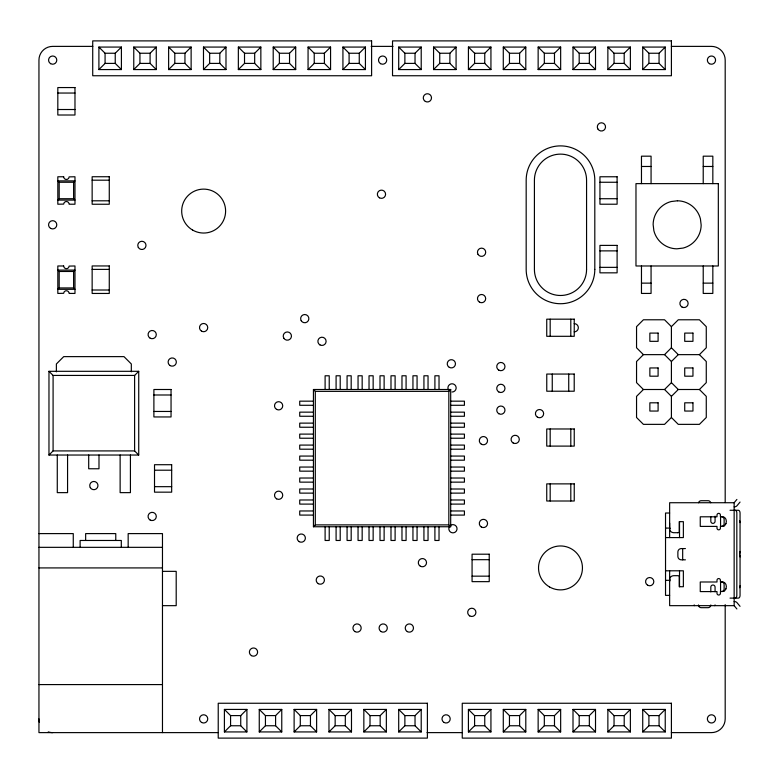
<?xml version="1.0" encoding="UTF-8"?>
<svg xmlns="http://www.w3.org/2000/svg" width="779" height="779" viewBox="0 0 779 779"><rect width="100%" height="100%" fill="white"/><g stroke="black" fill="none" stroke-linecap="round" stroke-linejoin="round"><path stroke-width="1.17" d="M669.638 523.147L669.638 526.974A4.343 3.554 0 0 0 670.232 528.59M736.885 608.954L734.149 605.663L734.149 502.728L736.885 499.436M740.05 502.066L737.275 505.405A3.496 3.496 0 0 1 734.149 506.847M98.904 69.574L105.077 63.401L115.234 63.401L121.407 69.574L98.904 69.574L98.904 47.071L121.407 47.071L121.407 69.574M115.234 63.401L115.234 53.245L121.407 47.071M133.764 69.574L139.938 63.401L150.094 63.401L156.267 69.574L133.764 69.574L133.764 47.071L156.267 47.071L156.267 69.574M150.094 63.401L150.094 53.245L156.267 47.071M168.624 69.574L174.798 63.401L184.954 63.401L191.128 69.574L168.624 69.574L168.624 47.071L191.128 47.071L191.128 69.574M184.954 63.401L184.954 53.245L191.128 47.071M73.606 182.257L74.979 180.884L57.821 180.884L59.194 182.257L59.194 198.723L57.821 200.096L74.979 200.096L73.606 198.723L73.606 182.257L59.194 182.257M203.485 69.574L209.658 63.401L219.814 63.401L225.988 69.574L203.485 69.574L203.485 47.071L225.988 47.071L225.988 69.574M203.485 47.071L209.658 53.245L219.814 53.245L225.988 47.071M238.345 69.574L244.518 63.401L244.518 53.245L238.345 47.071L260.848 47.071L260.848 69.574L238.345 69.574L238.345 47.071M260.848 69.574L254.675 63.401L254.675 53.245L260.848 47.071M273.205 69.574L279.379 63.401L289.535 63.401L295.708 69.574L273.205 69.574L273.205 47.071L295.708 47.071L295.708 69.574M289.535 63.401L289.535 53.245L295.708 47.071M73.606 271.472L74.979 270.099L57.821 270.099L59.194 271.472L59.194 287.938L57.821 289.311L74.979 289.311L73.606 287.938L73.606 271.472L59.194 271.472M308.065 69.574L314.239 63.401L314.239 53.245L308.065 47.071L330.569 47.071L330.569 69.574L308.065 69.574L308.065 47.071M330.569 69.574L324.395 63.401L324.395 53.245L330.569 47.071M342.926 69.574L349.099 63.401L359.255 63.401L365.429 69.574L365.429 47.071L342.926 47.071L342.926 69.574L365.429 69.574M342.926 47.071L349.099 53.245L359.255 53.245L365.429 47.071M398.702 69.574L404.876 63.401L404.876 53.245L398.702 47.071L398.702 69.574L421.215 69.574L421.215 47.071L398.702 47.071M404.876 53.245L415.032 53.245L421.215 47.071M433.562 69.574L439.736 63.401L449.892 63.401L456.075 69.574L433.562 69.574L433.562 47.071L456.075 47.071L456.075 69.574M433.562 47.071L439.736 53.245L449.892 53.245L456.075 47.071M48.97 455.033L53.089 450.914L134.611 450.914L138.73 455.033L138.73 371.31L48.97 371.31L48.97 455.033L138.73 455.033M48.97 371.31L53.089 375.429L134.611 375.429L138.73 371.31M468.422 69.574L474.596 63.401L484.752 63.401L490.936 69.574L468.422 69.574L468.422 47.071L490.936 47.071L490.936 69.574M468.422 47.071L474.596 53.245L484.752 53.245L490.936 47.071M503.283 69.574L509.456 63.401L519.612 63.401L525.796 69.574L503.283 69.574L503.283 47.071L525.796 47.071L525.796 69.574M503.283 47.071L509.456 53.245L519.612 53.245L525.796 47.071M538.143 69.574L544.326 63.401L544.326 53.245L538.143 47.071L538.143 69.574L560.656 69.574L560.656 47.071L538.143 47.071M560.656 69.574L554.482 63.401L554.482 53.245L560.656 47.071M573.003 69.574L579.186 63.401L579.186 53.245L573.003 47.071L573.003 69.574L595.516 69.574L595.516 47.071L573.003 47.071M595.516 69.574L589.343 63.401L589.343 53.245L595.516 47.071M607.863 69.574L614.047 63.401L624.203 63.401L630.377 69.574L607.863 69.574L607.863 47.071L630.377 47.071L630.377 69.574M607.863 47.071L614.047 53.245L624.203 53.245L630.377 47.071M642.724 69.574L648.907 63.401L659.063 63.401L665.237 69.574L642.724 69.574L642.724 47.071L665.237 47.071L665.237 69.574M642.724 47.071L648.907 53.245L659.063 53.245L665.237 47.071M313.44 526.75L315.3 524.89L315.3 391.36L313.44 389.5L313.44 526.75L450.69 526.75L450.69 389.5L313.44 389.5M450.69 526.75L448.831 524.89L448.831 391.36L450.69 389.5M224.401 731.929L230.574 725.755L240.73 725.755L246.904 731.929L246.904 709.426L224.401 709.426L224.401 731.929L246.904 731.929M240.73 725.755L240.73 715.599L246.904 709.426M259.261 731.929L265.435 725.755L275.591 725.755L281.764 731.929L281.764 709.426L259.261 709.426L259.261 731.929L281.764 731.929M259.261 709.426L265.435 715.599L275.591 715.599L281.764 709.426M671.41 347.775L664.555 354.64L643.415 354.64L636.55 361.505L636.55 382.635L643.415 389.5L664.555 389.5L671.41 382.635L671.41 361.505L678.275 354.64L699.415 354.64L706.271 347.775L706.271 326.644L699.415 319.779L678.275 319.779L671.41 326.644L671.41 347.775L678.275 354.64M294.121 731.929L300.295 725.755L310.451 725.755L316.625 731.929L316.625 709.426L294.121 709.426L294.121 731.929L316.625 731.929M310.451 725.755L310.451 715.599L316.625 709.426M643.415 389.5L636.55 396.365L636.55 417.495L643.415 424.36L664.555 424.36L671.41 417.495L671.41 396.365L664.555 389.5M328.981 731.929L335.155 725.755L345.311 725.755L351.485 731.929L328.981 731.929L328.981 709.426L351.485 709.426L351.485 731.929M345.311 725.755L345.311 715.599L351.485 709.426M671.41 396.365L678.275 389.5L699.415 389.5L706.271 382.635L706.271 361.505L699.415 354.64M363.842 731.929L370.015 725.755L380.171 725.755L386.355 731.929L386.355 709.426L363.842 709.426L363.842 731.929L386.355 731.929M380.171 725.755L380.171 715.599L386.355 709.426M398.702 731.929L404.876 725.755L415.032 725.755L421.215 731.929L421.215 709.426L398.702 709.426L398.702 731.929L421.215 731.929M415.032 725.755L415.032 715.599L421.215 709.426M468.422 731.929L474.596 725.755L484.752 725.755L490.936 731.929L468.422 731.929L468.422 709.426L490.936 709.426L490.936 731.929M484.752 725.755L484.752 715.599L490.936 709.426M503.283 731.929L509.456 725.755L509.456 715.599L503.283 709.426L525.796 709.426L525.796 731.929L503.283 731.929L503.283 709.426M525.796 731.929L519.612 725.755L519.612 715.599L525.796 709.426M538.143 731.929L544.326 725.755L554.482 725.755L560.656 731.929L538.143 731.929L538.143 709.426L560.656 709.426L560.656 731.929M538.143 709.426L544.326 715.599L554.482 715.599L560.656 709.426M573.003 731.929L579.186 725.755L589.343 725.755L595.516 731.929L573.003 731.929L573.003 709.426L595.516 709.426L595.516 731.929M589.343 725.755L589.343 715.599L595.516 709.426M607.863 731.929L614.047 725.755L624.203 725.755L630.377 731.929L607.863 731.929L607.863 709.426L630.377 709.426L630.377 731.929M607.863 709.426L614.047 715.599L624.203 715.599L630.377 709.426M642.724 731.929L648.907 725.755L659.063 725.755L665.237 731.929L642.724 731.929L642.724 709.426L665.237 709.426L665.237 731.929M642.724 709.426L648.907 715.599L659.063 715.599L665.237 709.426M714.781 605.663L715.073 604.884M669.638 529.34A4.343 3.554 0 0 0 673.601 532.7L677.964 532.7M92.789 46.38L52.67 46.38A13.72 13.72 0 0 0 38.95 60.11L38.95 732.62L217.984 732.62M371.125 46.38L393.006 46.38M671.352 46.38L711.461 46.38A13.72 13.72 0 0 1 725.191 60.11L725.191 502.543M98.904 47.071L105.077 53.245L115.234 53.245M133.764 47.071L139.938 53.245L150.094 53.245M168.624 47.071L174.798 53.245L184.954 53.245M244.518 53.245L254.675 53.245M273.205 47.071L279.379 53.245L289.535 53.245M314.239 53.245L324.395 53.245M544.326 53.245L554.482 53.245M579.186 53.245L589.343 53.245M244.518 63.401L254.675 63.401M314.239 63.401L324.395 63.401M404.876 63.401L415.032 63.401L421.215 69.574M544.326 63.401L554.482 63.401M579.186 63.401L589.343 63.401M57.821 93.042L74.979 93.042M57.821 109.518L74.979 109.518M641.468 166.472L651.069 166.472M703.223 166.472L712.834 166.472M92.146 180.183L109.274 180.183M599.947 182.257L617.104 182.257M59.194 198.723L73.606 198.723M599.947 198.723L617.104 198.723M92.146 200.807L109.274 200.807M599.947 250.877L617.104 250.877M599.947 267.353L617.104 267.353M92.146 269.388L109.274 269.388M641.468 283.137L651.069 283.137M703.223 283.137L712.834 283.137M59.194 287.938L73.606 287.938M92.146 290.012L109.274 290.012M315.3 391.36L448.831 391.36M153.891 394.992L171.049 394.992M313.44 401.166L299.72 401.166L299.72 405.284L313.44 405.284M450.69 401.166L464.42 401.166L464.42 405.284L450.69 405.284M153.891 411.458L171.049 411.458M313.44 412.149L299.72 412.149L299.72 416.259L313.44 416.259M450.69 412.149L464.42 412.149L464.42 416.259L450.69 416.259M313.44 423.124L299.72 423.124L299.72 427.243L313.44 427.243M450.69 423.124L464.42 423.124L464.42 427.243L450.69 427.243M313.44 434.107L299.72 434.107L299.72 438.226L313.44 438.226M450.69 434.107L464.42 434.107L464.42 438.226L450.69 438.226M313.44 445.082L299.72 445.082L299.72 449.201L313.44 449.201M450.69 445.082L464.42 445.082L464.42 449.201L450.69 449.201M313.44 456.066L299.72 456.066L299.72 460.185L313.44 460.185M450.69 456.066L464.42 456.066L464.42 460.185L450.69 460.185M313.44 467.049L299.72 467.049L299.72 471.159L313.44 471.159M450.69 467.049L464.42 467.049L464.42 471.159L450.69 471.159M154.515 470.204L171.672 470.204M313.44 478.024L299.72 478.024L299.72 482.143L313.44 482.143M450.69 478.024L464.42 478.024L464.42 482.143L450.69 482.143M154.515 486.671L171.672 486.671M313.44 489.008L299.72 489.008L299.72 493.126L313.44 493.126M450.69 489.008L464.42 489.008L464.42 493.126L450.69 493.126M313.44 499.982L299.72 499.982L299.72 504.101L313.44 504.101M450.69 499.982L464.42 499.982L464.42 504.101L450.69 504.101M734.149 502.728L669.638 502.728L669.638 537.588M730.03 510.274L738.336 510.274A2.746 1.714 -90 0 1 740.05 513.02L740.05 595.37A2.746 1.714 90 0 1 738.336 598.116L730.03 598.116M313.44 510.966L299.72 510.966L299.72 515.085L313.44 515.085M450.69 510.966L464.42 510.966L464.42 515.085L450.69 515.085M669.638 513.02L665.529 513.02L665.529 595.37L669.638 595.37M315.3 524.89L448.831 524.89M665.529 528.084L669.638 528.084M38.95 533.605L73.265 533.605L73.265 547.335M665.529 537.588L683.368 537.588L683.368 521.667L679.249 521.667L679.249 531.59A1.373 1.12 0 0 1 677.876 532.709M38.95 547.335L162.47 547.335M685.423 548.572L681.304 548.572A3.428 3.428 0 0 0 677.876 551.999L677.876 556.391A3.428 3.428 0 0 0 681.304 559.828L685.423 559.828M472.074 559.682L489.231 559.682M38.95 567.92L162.47 567.92M665.529 570.803L683.368 570.803L683.368 586.723L679.249 586.723L679.249 576.811A1.373 1.12 0 0 0 677.876 575.681L673.601 575.691A4.343 3.554 0 0 0 669.638 579.06M162.47 571.348L176.2 571.348L176.2 605.663L162.47 605.663M472.074 576.158L489.231 576.158M665.529 580.316L669.638 580.316M734.149 605.663L669.638 605.663L669.638 570.803M38.95 684.585L162.47 684.585M224.401 709.426L230.574 715.599L240.73 715.599M294.121 709.426L300.295 715.599L310.451 715.599M328.981 709.426L335.155 715.599L345.311 715.599M363.842 709.426L370.015 715.599L380.171 715.599M398.702 709.426L404.876 715.599L415.032 715.599M468.422 709.426L474.596 715.599L484.752 715.599M509.456 715.599L519.612 715.599M573.003 709.426L579.186 715.599L589.343 715.599M509.456 725.755L519.612 725.755M427.038 732.62L462.288 732.62M671.352 732.62L711.461 732.62A13.72 13.72 0 0 0 725.191 718.89L725.191 604.64M694.332 605.653L694.206 604.884M671.41 326.644L664.555 319.779L643.415 319.779L636.55 326.644L636.55 347.775L643.415 354.64M664.555 354.64L671.41 361.505M699.415 389.5L706.271 396.365L706.271 417.495L699.415 424.36L678.275 424.36L671.41 417.495M671.41 382.635L678.275 389.5M740.05 606.325L737.275 602.985A3.496 3.496 0 0 0 734.149 601.544M720.565 516.798L720.565 526.4M720.565 581.991L720.565 591.592M715.073 516.136L715.073 521.258A2.123 2.123 0 0 1 712.941 523.381A2.123 2.123 0 0 1 710.818 521.258L710.818 516.506M715.073 591.787L715.073 587.132A2.123 2.123 0 0 0 712.941 585.01A2.123 2.123 0 0 0 710.818 587.132L710.818 591.884M712.834 183.63L712.834 156.18L703.223 156.18L703.223 183.63M712.834 265.98L712.834 293.43L703.223 293.43L703.223 265.98M682.677 548.572L682.677 559.828M679.522 521.667L679.522 537.588M679.522 570.803L679.522 586.723M659.063 53.245L659.063 63.401M659.063 715.599L659.063 725.755M651.069 183.63L651.069 156.18L641.468 156.18L641.468 183.63M651.069 265.98L651.069 293.43L641.468 293.43L641.468 265.98M648.907 53.245L648.907 63.401M648.907 715.599L648.907 725.755M624.203 53.245L624.203 63.401M624.203 715.599L624.203 725.755M614.047 53.245L614.047 63.401M614.047 715.599L614.047 725.755M579.186 715.599L579.186 725.755M570.803 319.176L570.803 336.304M570.803 428.976L570.803 446.104M570.803 483.876L570.803 501.004M568.728 374.056L568.728 391.214M554.482 715.599L554.482 725.755M552.253 374.056L552.253 391.214M550.178 319.176L550.178 336.304M550.178 428.976L550.178 446.104M550.178 483.876L550.178 501.004M544.326 715.599L544.326 725.755M519.612 53.245L519.612 63.401M509.456 53.245L509.456 63.401M484.752 53.245L484.752 63.401M474.596 53.245L474.596 63.401M474.596 715.599L474.596 725.755M449.892 53.245L449.892 63.401M439.736 53.245L439.736 63.401M439.025 389.5L439.025 375.78L434.906 375.78L434.906 389.5M439.025 526.75L439.025 540.47L434.906 540.47L434.906 526.75M428.041 389.5L428.041 375.78L423.932 375.78L423.932 389.5M428.041 526.75L428.041 540.47L423.932 540.47L423.932 526.75M417.067 389.5L417.067 375.78L412.948 375.78L412.948 389.5M417.067 526.75L417.067 540.47L412.948 540.47L412.948 526.75M415.032 53.245L415.032 63.401M406.083 389.5L406.083 375.78L401.974 375.78L401.974 389.5M406.083 526.75L406.083 540.47L401.974 540.47L401.974 526.75M404.876 715.599L404.876 725.755M395.109 389.5L395.109 375.78L390.99 375.78L390.99 389.5M395.109 526.75L395.109 540.47L390.99 540.47L390.99 526.75M384.125 389.5L384.125 375.78L380.006 375.78L380.006 389.5M384.125 526.75L384.125 540.47L380.006 540.47L380.006 526.75M373.151 389.5L373.151 375.78L369.032 375.78L369.032 389.5M373.151 526.75L373.151 540.47L369.032 540.47L369.032 526.75M370.015 715.599L370.015 725.755M362.167 389.5L362.167 375.78L358.048 375.78L358.048 389.5M362.167 526.75L362.167 540.47L358.048 540.47L358.048 526.75M359.255 53.245L359.255 63.401M351.183 389.5L351.183 375.78L347.074 375.78L347.074 389.5M351.183 526.75L351.183 540.47L347.074 540.47L347.074 526.75M349.099 53.245L349.099 63.401M340.209 389.5L340.209 375.78L336.09 375.78L336.09 389.5M340.209 526.75L340.209 540.47L336.09 540.47L336.09 526.75M335.155 715.599L335.155 725.755M329.225 389.5L329.225 375.78L325.106 375.78L325.106 389.5M329.225 526.75L329.225 540.47L325.106 540.47L325.106 526.75M300.295 715.599L300.295 725.755M279.379 53.245L279.379 63.401M275.591 715.599L275.591 725.755M265.435 715.599L265.435 725.755M230.574 715.599L230.574 725.755M219.814 53.245L219.814 63.401M209.658 53.245L209.658 63.401M174.798 53.245L174.798 63.401M162.47 732.62L162.47 533.605L128.165 533.605L128.165 547.335M139.938 53.245L139.938 63.401M134.611 375.429L134.611 450.914M131.32 371.817L131.32 363.968L123.978 356.626L63.722 356.626L56.38 363.968L56.38 371.817M130.424 455.033L130.424 492.64L120.132 492.64L120.132 455.033M121.3 547.335L121.3 540.47L80.12 540.47L80.12 547.335M115.769 540.47L115.769 533.605L85.651 533.605L85.651 540.47M105.077 53.245L105.077 63.401M98.991 455.033L98.991 468.763L88.699 468.763L88.699 455.033M67.569 455.033L67.569 492.64L57.276 492.64L57.276 455.033M53.089 375.429L53.089 450.914M52.67 732.62A13.72 13.72 0 0 1 48.259 731.89M39.417 722.445A13.72 13.72 0 0 1 38.95 718.89M450.866 525.173A4.119 4.119 0 0 1 456.981 528.026A4.119 4.119 0 0 1 452.209 532.787A4.119 4.119 0 0 1 449.366 526.682M448.47 389.958A4.119 4.119 0 0 1 450.632 384.028A4.119 4.119 0 0 1 456.095 387.182A4.119 4.119 0 0 1 452.034 392.012M574.211 323.626A4.119 4.119 0 0 1 578.33 327.735A4.119 4.119 0 0 1 574.211 331.854M721.753 516.798A2.746 2.376 -90 0 1 724.129 519.544L724.129 523.663A2.746 2.376 -90 0 1 721.753 526.4M735.123 598.116A2.746 1.714 -90 0 0 736.827 595.37L736.827 513.02A2.746 1.714 -90 0 0 736.33 511.082A2.746 1.714 90 0 0 735.123 510.274M740.05 551.454A2.746 1.714 -90 0 1 739.553 553.392M721.753 591.592A2.746 2.376 -90 0 0 724.129 588.856L724.129 584.737A2.746 2.376 -90 0 0 721.753 581.991M669.638 581.416A4.343 3.554 0 0 1 670.232 579.81M740.05 585.759A2.746 1.714 -90 0 1 739.553 587.707M739.553 554.999A2.746 1.714 -90 0 1 740.05 556.946M710.818 604.932A2.746 2.746 0 0 1 708.072 607.678L701.207 607.678A2.746 2.746 0 0 1 698.461 604.932M710.721 502.747A2.746 2.746 0 0 0 708.072 500.712L701.207 500.712A2.746 2.746 0 0 0 698.559 502.747M739.553 520.693A2.746 1.714 -90 0 1 740.05 522.631M725.95 523.663L724.363 526.039L720.419 526.4L720.419 528.123A1.714 1.714 0 0 1 718.705 529.837A1.714 1.714 0 0 1 716.992 528.123L716.992 526.4L700.253 526.4L700.253 516.798L716.992 516.798L716.992 515.085A1.714 1.714 0 0 1 718.705 513.361A1.714 1.714 0 0 1 720.419 515.085L720.419 516.798C724.762 515.484 727.45 519.7 725.95 523.663M725.95 588.856L724.363 591.232L720.419 591.592L720.419 593.316A1.714 1.714 0 0 1 718.705 595.029A1.714 1.714 0 0 1 716.992 593.316L716.992 591.592L700.253 591.592L700.253 581.991L716.992 581.991L716.992 580.277A1.714 1.714 0 0 1 718.705 578.554A1.714 1.714 0 0 1 720.419 580.277L720.419 581.991C724.762 580.676 727.45 584.893 725.95 588.856M677.428 200.787L671.206 201.527A24.022 24.022 0 0 0 653.133 224.518L653.883 230.75A24.022 24.022 0 0 0 676.863 248.822L683.095 248.073A24.022 24.022 0 0 0 701.168 225.082L700.418 218.86A24.022 24.022 0 0 0 677.428 200.787M371.612 40.888L92.72 40.888L92.72 75.748L371.612 75.748L371.612 40.888M671.41 40.888L392.528 40.888L392.528 75.748L671.41 75.748L671.41 40.888M74.979 87.56L57.821 87.56L57.821 115.01L74.979 115.01L74.979 87.56M63.664 176.765L57.821 176.765L57.821 204.215L63.654 204.098A2.746 2.746 0 0 1 69.078 203.621L69.127 204.215L74.979 204.215L74.979 176.765L69.146 176.882A2.746 2.746 0 0 1 63.722 177.369L63.664 176.765M109.274 176.736L92.146 176.736L92.146 204.244L109.274 204.244L109.274 176.736M617.104 176.765L599.947 176.765L599.947 204.215L617.104 204.215L617.104 176.765M718.326 183.63L635.976 183.63L635.976 265.98L718.326 265.98L718.326 183.63M617.104 245.395L599.947 245.395L599.947 272.835L617.104 272.835L617.104 245.395M63.664 265.98L57.821 265.98L57.821 293.43L63.654 293.303A2.746 2.746 0 0 1 69.078 292.836L69.127 293.43L74.979 293.43L74.979 265.98L69.146 266.097A2.746 2.746 0 0 1 63.722 266.574L63.664 265.98M109.274 265.951L92.146 265.951L92.146 293.449L109.274 293.449L109.274 265.951M574.24 319.176L546.741 319.176L546.741 336.304L574.24 336.304L574.24 319.176M658.099 333.091L649.861 333.091L649.861 341.329L658.099 341.329L658.099 333.091M692.959 333.091L684.722 333.091L684.722 341.329L692.959 341.329L692.959 333.091M658.099 367.951L649.861 367.951L649.861 376.189L658.099 376.189L658.099 367.951M692.959 367.951L684.722 367.951L684.722 376.189L692.959 376.189L692.959 367.951M574.211 374.056L546.761 374.056L546.761 391.214L574.211 391.214L574.211 374.056M171.049 389.5L153.891 389.5L153.891 416.95L171.049 416.95L171.049 389.5M658.099 402.811L649.861 402.811L649.861 411.049L658.099 411.049L658.099 402.811M692.959 402.811L684.722 402.811L684.722 411.049L692.959 411.049L692.959 402.811M574.24 428.976L546.741 428.976L546.741 446.104L574.24 446.104L574.24 428.976M171.672 464.712L154.515 464.712L154.515 492.162L171.672 492.162L171.672 464.712M574.24 483.876L546.741 483.876L546.741 501.004L574.24 501.004L574.24 483.876M489.231 554.2L472.074 554.2L472.074 581.65L489.231 581.65L489.231 554.2M427.389 703.252L218.227 703.252L218.227 738.112L427.389 738.112L427.389 703.252M671.41 703.252L462.249 703.252L462.249 738.112L671.41 738.112L671.41 703.252M594.805 269.407L594.805 180.202A34.315 34.315 0 0 0 560.49 145.887A34.315 34.315 0 0 0 526.176 180.202L526.176 269.407A34.315 34.315 0 0 0 560.49 303.722A34.315 34.315 0 0 0 594.805 269.407M586.568 269.407L586.568 180.202A26.077 26.077 0 0 0 560.49 154.125A26.077 26.077 0 0 0 534.413 180.202L534.413 269.407A26.077 26.077 0 0 0 560.49 295.484A26.077 26.077 0 0 0 586.568 269.407M513.127 442.969A4.119 4.119 0 0 0 519.301 439.405A4.119 4.119 0 0 0 513.127 435.841A4.119 4.119 0 0 0 513.127 442.969M355 631.603A4.119 4.119 0 0 0 361.183 628.04A4.119 4.119 0 0 0 355 624.466A4.119 4.119 0 0 0 355 631.603M381.135 631.603A4.119 4.119 0 0 0 387.309 628.04A4.119 4.119 0 0 0 381.135 624.466A4.119 4.119 0 0 0 381.135 631.603M407.29 631.603A4.119 4.119 0 0 0 413.474 628.04A4.119 4.119 0 0 0 407.29 624.466A4.119 4.119 0 0 0 407.29 631.603M420.358 566.226A4.119 4.119 0 0 0 426.532 562.662A4.119 4.119 0 0 0 420.358 559.098A4.119 4.119 0 0 0 420.358 566.226M597.853 128.963A4.119 4.119 0 0 0 604.981 128.963A4.119 4.119 0 0 0 601.417 122.79A4.119 4.119 0 0 0 597.853 128.963M276.564 498.813A4.119 4.119 0 0 0 282.738 495.249A4.119 4.119 0 0 0 276.564 491.685A4.119 4.119 0 0 0 276.564 498.813M301.191 320.695A4.119 4.119 0 0 0 308.318 320.695A4.119 4.119 0 0 0 304.755 314.521A4.119 4.119 0 0 0 301.191 320.695M449.288 367.357A4.119 4.119 0 0 0 455.472 363.793A4.119 4.119 0 0 0 449.288 360.229A4.119 4.119 0 0 0 449.288 367.357M283.77 338.125A4.119 4.119 0 0 0 290.908 338.125A4.119 4.119 0 0 0 287.344 331.951A4.119 4.119 0 0 0 283.77 338.125M380.561 63.674A4.119 4.119 0 0 0 386.735 60.11A4.119 4.119 0 0 0 380.561 56.546A4.119 4.119 0 0 0 380.561 63.674M478.004 254.314A4.119 4.119 0 0 0 485.142 254.314A4.119 4.119 0 0 0 481.568 248.131A4.119 4.119 0 0 0 478.004 254.314M299.214 541.668A4.119 4.119 0 0 0 305.387 538.094A4.119 4.119 0 0 0 299.214 534.53A4.119 4.119 0 0 0 299.214 541.668M379.422 197.808A4.119 4.119 0 0 0 385.595 194.234A4.119 4.119 0 0 0 379.422 190.67A4.119 4.119 0 0 0 379.422 197.808M537.471 417.193A4.119 4.119 0 0 0 543.645 413.63A4.119 4.119 0 0 0 537.471 410.066A4.119 4.119 0 0 0 537.471 417.193M50.616 228.374A4.119 4.119 0 0 0 56.789 224.8A4.119 4.119 0 0 0 50.616 221.236A4.119 4.119 0 0 0 50.616 228.374M201.586 722.454A4.119 4.119 0 0 0 207.759 718.89A4.119 4.119 0 0 0 201.586 715.326A4.119 4.119 0 0 0 201.586 722.454M50.616 63.674A4.119 4.119 0 0 0 56.789 60.11A4.119 4.119 0 0 0 50.616 56.546A4.119 4.119 0 0 0 50.616 63.674M138.321 247.449A4.119 4.119 0 0 0 145.449 247.449A4.119 4.119 0 0 0 141.885 241.276A4.119 4.119 0 0 0 138.321 247.449M201.557 331.163A4.119 4.119 0 0 0 207.74 327.599A4.119 4.119 0 0 0 201.557 324.035A4.119 4.119 0 0 0 201.557 331.163M709.406 722.454A4.119 4.119 0 0 0 715.58 718.89A4.119 4.119 0 0 0 709.406 715.326A4.119 4.119 0 0 0 709.406 722.454M709.406 63.674A4.119 4.119 0 0 0 715.58 60.11A4.119 4.119 0 0 0 709.406 56.546A4.119 4.119 0 0 0 709.406 63.674M681.956 307.014A4.119 4.119 0 0 0 688.13 303.45A4.119 4.119 0 0 0 681.956 299.876A4.119 4.119 0 0 0 681.956 307.014M444.04 722.454A4.119 4.119 0 0 0 450.213 718.89A4.119 4.119 0 0 0 444.04 715.326A4.119 4.119 0 0 0 444.04 722.454M479.513 302.164A4.119 4.119 0 0 0 485.687 298.6A4.119 4.119 0 0 0 479.513 295.037A4.119 4.119 0 0 0 479.513 302.164M319.935 344.893A4.119 4.119 0 0 0 326.109 341.329A4.119 4.119 0 0 0 319.935 337.765A4.119 4.119 0 0 0 319.935 344.893M469.737 615.916A4.119 4.119 0 0 0 475.92 612.352A4.119 4.119 0 0 0 469.737 608.779A4.119 4.119 0 0 0 469.737 615.916M90.286 487.635A4.119 4.119 0 0 0 97.414 487.635A4.119 4.119 0 0 0 93.85 481.451A4.119 4.119 0 0 0 90.286 487.635M425.324 101.416A4.119 4.119 0 0 0 431.508 97.852A4.119 4.119 0 0 0 425.324 94.288A4.119 4.119 0 0 0 425.324 101.416M150.123 338.164A4.119 4.119 0 0 0 156.297 334.6A4.119 4.119 0 0 0 150.123 331.036A4.119 4.119 0 0 0 150.123 338.164M150.123 520.021A4.119 4.119 0 0 0 156.297 516.458A4.119 4.119 0 0 0 150.123 512.884A4.119 4.119 0 0 0 150.123 520.021M498.794 370.142A4.119 4.119 0 0 0 504.977 366.578A4.119 4.119 0 0 0 498.794 363.014A4.119 4.119 0 0 0 498.794 370.142M498.794 391.944A4.119 4.119 0 0 0 504.977 388.37A4.119 4.119 0 0 0 498.794 384.807A4.119 4.119 0 0 0 498.794 391.944M498.794 413.717A4.119 4.119 0 0 0 504.977 410.153A4.119 4.119 0 0 0 498.794 406.589A4.119 4.119 0 0 0 498.794 413.717M276.564 409.374A4.119 4.119 0 0 0 282.738 405.801A4.119 4.119 0 0 0 276.564 402.237A4.119 4.119 0 0 0 276.564 409.374M481.364 444.215A4.119 4.119 0 0 0 487.547 440.651A4.119 4.119 0 0 0 481.364 437.087A4.119 4.119 0 0 0 481.364 444.215M481.364 527.023A4.119 4.119 0 0 0 487.547 523.449A4.119 4.119 0 0 0 481.364 519.885A4.119 4.119 0 0 0 481.364 527.023M318.251 583.666A4.119 4.119 0 0 0 324.424 580.092A4.119 4.119 0 0 0 318.251 576.528A4.119 4.119 0 0 0 318.251 583.666M251.432 655.645A4.119 4.119 0 0 0 257.615 652.081A4.119 4.119 0 0 0 251.432 648.518A4.119 4.119 0 0 0 251.432 655.645M647.641 585.214A4.119 4.119 0 0 0 653.815 581.65A4.119 4.119 0 0 0 647.641 578.076A4.119 4.119 0 0 0 647.641 585.214M170.173 365.614A4.119 4.119 0 0 0 176.346 362.05A4.119 4.119 0 0 0 170.173 358.486A4.119 4.119 0 0 0 170.173 365.614M549.507 586.938A21.958 21.958 0 0 0 582.449 567.92A21.958 21.958 0 0 0 549.507 548.903A21.958 21.958 0 0 0 549.507 586.938M192.666 230.097A21.958 21.958 0 0 0 225.608 211.08A21.958 21.958 0 0 0 192.666 192.062A21.958 21.958 0 0 0 192.666 230.097"/></g></svg>
